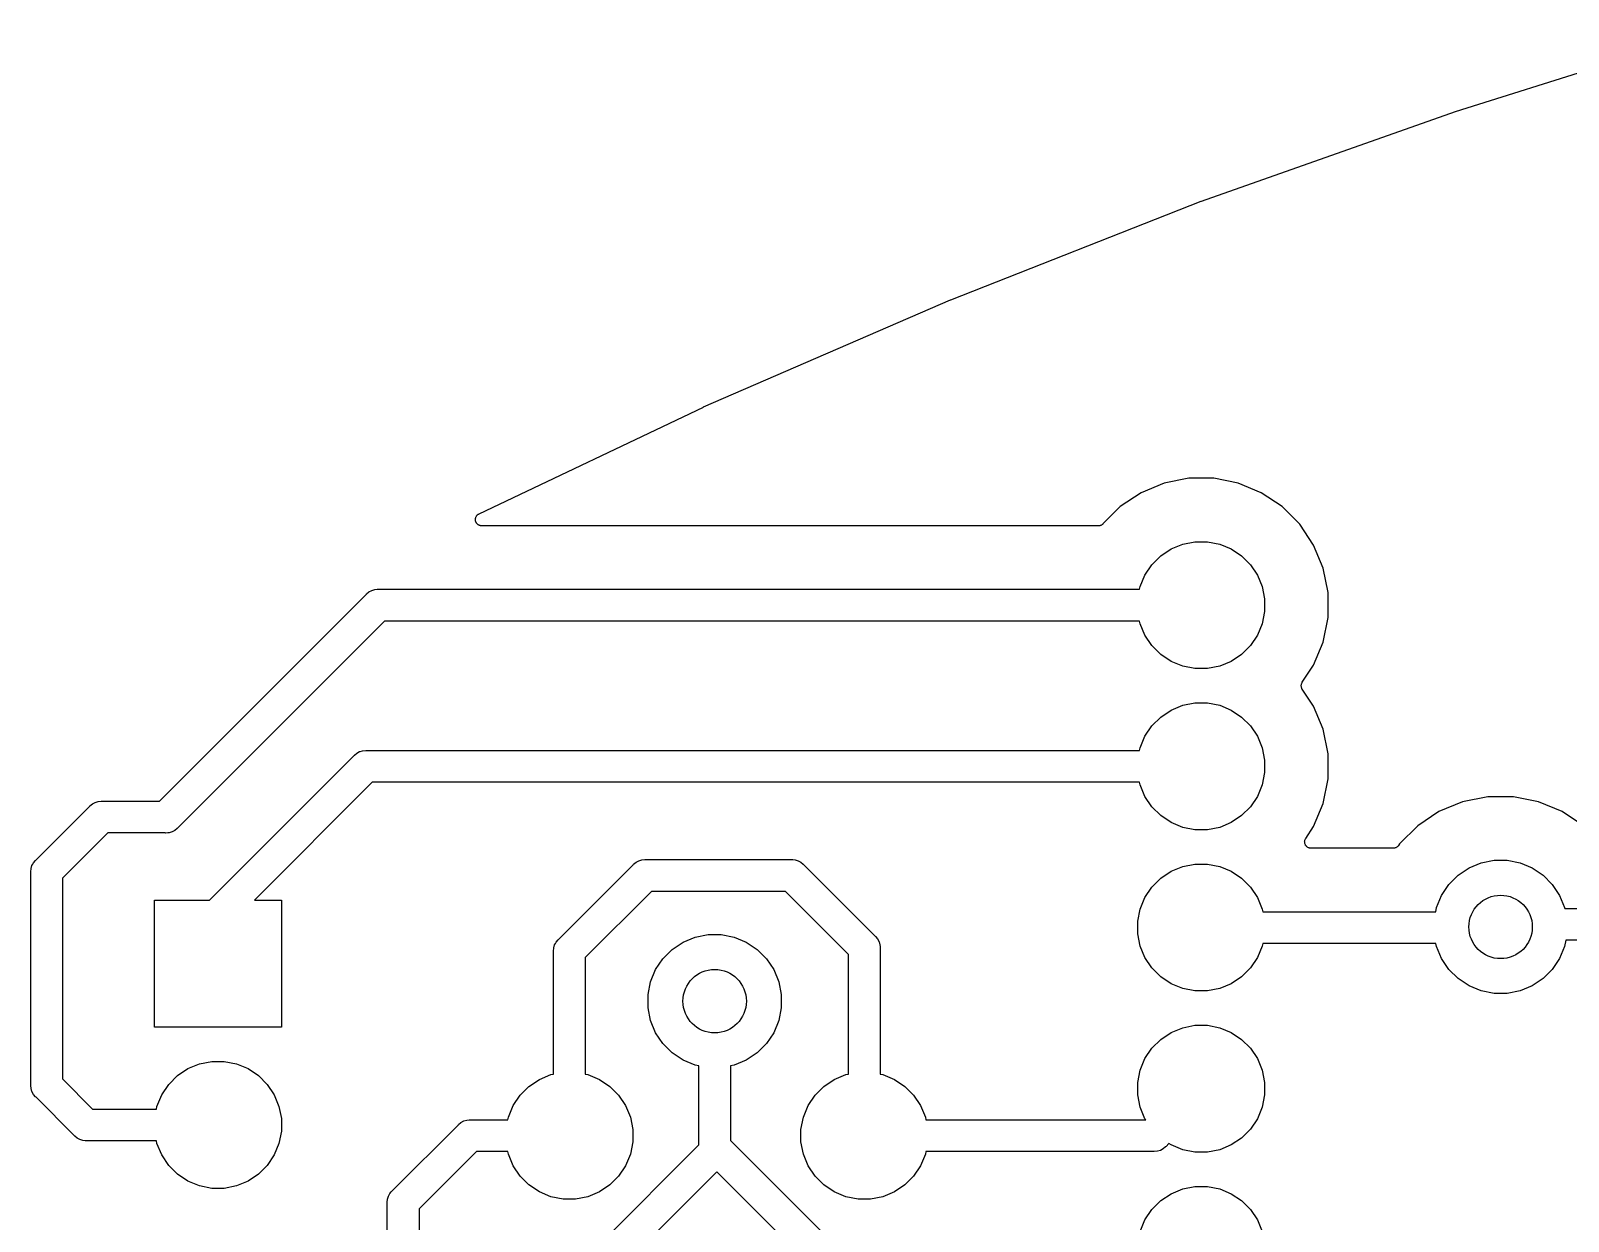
# Model space of a CAD drawing. Extents: x 3.33 to 7.29, y -2.55 to 0.23.
# Drawn here: x 3.359 to 4.314, y -0.705 to 0.033 of the extents above; entities that cross this region are included whole.
import ezdxf

# ---------------------------------------------------------------- set-up
doc = ezdxf.new("R2010")
doc.units = 0
doc.header["$MEASUREMENT"] = 0
doc.layers.add('BLACK', color=7, linetype='CONTINUOUS')

msp = doc.modelspace()

# ---------------------------------------------------------------- linework, layer by layer
at = {"layer": 'BLACK', "linetype": 'CONTINUOUS'}
for p, q in [((4.2437, -0.01695), (4.40309, 0.03313)), ((4.08602, -0.0726), (4.24357, -0.01699)), ((4.24357, -0.01699), (4.24362, -0.01697)), ((4.24362, -0.01697), (4.24366, -0.01696)), ((4.24366, -0.01696), (4.2437, -0.01695)), ((3.93038, -0.13372), (4.08589, -0.07265)), ((4.08589, -0.07265), (4.08595, -0.07263)), ((4.08595, -0.07263), (4.08599, -0.07262)), ((4.08599, -0.07262), (4.08602, -0.0726)), ((3.77697, -0.20024), (3.93026, -0.13378)), ((3.93026, -0.13378), (3.93031, -0.13375)), ((3.93031, -0.13375), (3.93035, -0.13374)), ((3.93035, -0.13374), (3.93038, -0.13372)), ((3.63764, -0.26652), (3.77685, -0.2003)), ((3.77685, -0.2003), (3.7769, -0.20027)), ((3.7769, -0.20027), (3.77694, -0.20026)), ((3.77694, -0.20026), (3.77697, -0.20024)), ((4.06286, -0.24751), (4.04853, -0.25345)), ((4.07807, -0.24449), (4.06286, -0.24751)), ((4.09358, -0.24449), (4.07807, -0.24449)), ((4.10879, -0.24751), (4.09358, -0.24449)), ((4.12312, -0.25345), (4.10879, -0.24751)), ((4.04853, -0.25345), (4.03563, -0.26207)), ((4.13602, -0.26207), (4.12312, -0.25345)), ((3.63655, -0.26728), (3.63677, -0.26711)), ((3.63677, -0.26711), (3.63698, -0.26692)), ((3.63698, -0.26692), (3.63707, -0.26687)), ((3.63707, -0.26687), (3.63715, -0.2668)), ((3.63715, -0.2668), (3.6374, -0.26667)), ((3.6374, -0.26667), (3.63764, -0.26652)), ((4.03563, -0.26207), (4.02484, -0.27286)), ((4.14699, -0.27303), (4.13602, -0.26207)), ((3.63539, -0.27005), (3.63542, -0.26977)), ((3.6354, -0.27016), (3.63539, -0.27005)), ((3.6354, -0.27026), (3.6354, -0.27016)), ((3.63544, -0.27054), (3.6354, -0.27026)), ((3.63542, -0.26977), (3.63544, -0.26949)), ((3.63544, -0.26949), (3.63546, -0.26939)), ((3.63546, -0.27082), (3.63544, -0.27054)), ((3.63546, -0.26939), (3.63547, -0.26929)), ((3.63549, -0.27092), (3.63546, -0.27082)), ((3.63547, -0.26929), (3.63556, -0.26902)), ((3.63551, -0.27102), (3.63549, -0.27092)), ((3.6356, -0.27128), (3.63551, -0.27102)), ((3.63556, -0.26902), (3.63562, -0.26875)), ((3.63568, -0.27155), (3.6356, -0.27128)), ((3.63562, -0.26875), (3.63567, -0.26865)), ((3.63567, -0.26865), (3.6357, -0.26855)), ((3.63573, -0.27165), (3.63568, -0.27155)), ((3.6357, -0.26855), (3.63583, -0.26831)), ((3.63576, -0.27175), (3.63573, -0.27165)), ((3.6359, -0.27199), (3.63576, -0.27175)), ((3.63583, -0.26831), (3.63595, -0.26805)), ((3.63603, -0.27223), (3.6359, -0.27199)), ((3.63595, -0.26805), (3.63602, -0.26797)), ((3.63602, -0.26797), (3.63607, -0.26788)), ((3.6361, -0.27232), (3.63603, -0.27223)), ((3.63607, -0.26788), (3.63624, -0.26766)), ((3.63615, -0.27241), (3.6361, -0.27232)), ((3.63634, -0.27261), (3.63615, -0.27241)), ((3.63624, -0.26766), (3.63641, -0.26744)), ((3.63652, -0.27283), (3.63634, -0.27261)), ((3.63641, -0.26744), (3.63649, -0.26737)), ((3.63649, -0.26737), (3.63655, -0.26728)), ((3.6366, -0.2729), (3.63652, -0.27283)), ((3.63667, -0.27298), (3.6366, -0.2729)), ((3.63689, -0.27315), (3.63667, -0.27298)), ((3.6371, -0.27333), (3.63689, -0.27315)), ((3.6372, -0.27338), (3.6371, -0.27333)), ((3.63728, -0.27344), (3.6372, -0.27338)), ((3.63753, -0.27356), (3.63728, -0.27344)), ((3.63778, -0.2737), (3.63753, -0.27356)), ((3.63788, -0.27373), (3.63778, -0.2737)), ((3.63797, -0.27377), (3.63788, -0.27373)), ((3.63824, -0.27385), (3.63797, -0.27377)), ((3.63851, -0.27393), (3.63824, -0.27385)), ((3.63861, -0.27394), (3.63851, -0.27393)), ((3.63872, -0.27397), (3.63861, -0.27394)), ((3.639, -0.27398), (3.63872, -0.27397)), ((3.63927, -0.27402), (3.639, -0.27398)), ((3.63933, -0.27402), (3.63927, -0.27402)), ((4.02205, -0.27402), (3.63933, -0.27402)), ((4.02242, -0.27398), (4.02205, -0.27402)), ((4.02278, -0.27395), (4.02242, -0.27398)), ((4.0228, -0.27394), (4.02278, -0.27395)), ((4.02282, -0.27394), (4.0228, -0.27394)), ((4.02317, -0.27383), (4.02282, -0.27394)), ((4.02352, -0.27373), (4.02317, -0.27383)), ((4.02353, -0.27372), (4.02352, -0.27373)), ((4.02355, -0.27372), (4.02353, -0.27372)), ((4.02387, -0.27355), (4.02355, -0.27372)), ((4.0242, -0.27338), (4.02387, -0.27355)), ((4.02421, -0.27337), (4.0242, -0.27338)), ((4.02423, -0.27336), (4.02421, -0.27337)), ((4.02451, -0.27313), (4.02423, -0.27336)), ((4.0248, -0.2729), (4.02451, -0.27313)), ((4.02483, -0.27287), (4.0248, -0.2729)), ((4.02484, -0.27286), (4.02483, -0.27287)), ((4.02483, -0.27287), (4.02483, -0.27287)), ((4.02483, -0.27287), (4.02483, -0.27287)), ((4.15561, -0.28593), (4.14699, -0.27303)), ((4.06718, -0.28834), (4.07434, -0.28537)), ((4.07434, -0.28537), (4.08195, -0.28386)), ((4.08195, -0.28386), (4.0897, -0.28386)), ((4.0897, -0.28386), (4.09731, -0.28537)), ((4.09731, -0.28537), (4.10448, -0.28834)), ((4.16154, -0.30026), (4.15561, -0.28593)), ((4.05525, -0.29813), (4.06073, -0.29265)), ((4.06073, -0.29265), (4.06718, -0.28834)), ((4.10448, -0.28834), (4.11092, -0.29265)), ((4.11092, -0.29265), (4.11641, -0.29813)), ((4.04797, -0.31174), (4.05094, -0.30458)), ((4.05094, -0.30458), (4.05525, -0.29813)), ((4.11641, -0.29813), (4.12072, -0.30458)), ((4.12072, -0.30458), (4.12368, -0.31174)), ((4.16457, -0.31547), (4.16154, -0.30026)), ((3.56931, -0.315), (3.57102, -0.31409)), ((3.57102, -0.31409), (3.57287, -0.31353)), ((3.57287, -0.31353), (3.57432, -0.31339)), ((3.57432, -0.31339), (3.5748, -0.31334)), ((3.57432, -0.31339), (3.57432, -0.31339)), ((3.5748, -0.31334), (3.57529, -0.31339)), ((3.57529, -0.31339), (4.04764, -0.31339)), ((4.04764, -0.31339), (4.04797, -0.31174)), ((4.12368, -0.31174), (4.1252, -0.31935)), ((3.43923, -0.44488), (3.5675, -0.31661)), ((3.5675, -0.31661), (3.56781, -0.31623)), ((3.56781, -0.31623), (3.56931, -0.315)), ((4.1252, -0.31935), (4.1252, -0.32711)), ((4.16457, -0.33098), (4.16457, -0.31547)), ((3.57888, -0.33307), (3.45061, -0.46134)), ((4.04764, -0.33307), (3.57888, -0.33307)), ((4.04797, -0.33471), (4.04764, -0.33307)), ((4.1252, -0.32711), (4.12368, -0.33471)), ((4.16154, -0.3462), (4.16457, -0.33098)), ((4.05094, -0.34188), (4.04797, -0.33471)), ((4.05525, -0.34832), (4.05094, -0.34188)), ((4.12072, -0.34188), (4.11641, -0.34832)), ((4.12368, -0.33471), (4.12072, -0.34188)), ((4.06073, -0.35381), (4.05525, -0.34832)), ((4.11641, -0.34832), (4.11092, -0.35381)), ((4.15561, -0.36053), (4.16154, -0.3462)), ((4.06718, -0.35812), (4.06073, -0.35381)), ((4.07434, -0.36108), (4.06718, -0.35812)), ((4.08195, -0.3626), (4.07434, -0.36108)), ((4.0897, -0.3626), (4.08195, -0.3626)), ((4.09731, -0.36108), (4.0897, -0.3626)), ((4.10448, -0.35812), (4.09731, -0.36108)), ((4.11092, -0.35381), (4.10448, -0.35812)), ((4.14858, -0.37104), (4.15561, -0.36053)), ((4.148, -0.37242), (4.14811, -0.37207)), ((4.14811, -0.37207), (4.14822, -0.37172)), ((4.14822, -0.37172), (4.14823, -0.3717)), ((4.14823, -0.37169), (4.1484, -0.37137)), ((4.14823, -0.3717), (4.14823, -0.37169)), ((4.1484, -0.37137), (4.14858, -0.37104)), ((4.14792, -0.37318), (4.14796, -0.37282)), ((4.14792, -0.3732), (4.14792, -0.37318)), ((4.14792, -0.37322), (4.14792, -0.3732)), ((4.14795, -0.37358), (4.14792, -0.37322)), ((4.14798, -0.37395), (4.14795, -0.37358)), ((4.14796, -0.37282), (4.14799, -0.37245)), ((4.14799, -0.37397), (4.14798, -0.37395)), ((4.14799, -0.37245), (4.148, -0.37244)), ((4.14799, -0.37398), (4.14799, -0.37397)), ((4.14809, -0.37433), (4.14799, -0.37398)), ((4.148, -0.37244), (4.148, -0.37242)), ((4.1482, -0.37469), (4.14809, -0.37433)), ((4.1482, -0.3747), (4.1482, -0.37469)), ((4.14821, -0.37472), (4.1482, -0.3747)), ((4.14838, -0.37504), (4.14821, -0.37472)), ((4.14855, -0.37537), (4.14838, -0.37504)), ((4.14857, -0.3754), (4.14855, -0.37537)), ((4.14858, -0.37542), (4.14857, -0.3754)), ((4.14857, -0.3754), (4.14857, -0.3754)), ((4.14857, -0.3754), (4.14857, -0.3754)), ((4.15561, -0.38593), (4.14858, -0.37542)), ((4.06073, -0.39265), (4.06718, -0.38834)), ((4.06718, -0.38834), (4.07434, -0.38537)), ((4.07434, -0.38537), (4.08195, -0.38386)), ((4.08195, -0.38386), (4.0897, -0.38386)), ((4.0897, -0.38386), (4.09731, -0.38537)), ((4.09731, -0.38537), (4.10448, -0.38834)), ((4.10448, -0.38834), (4.11092, -0.39265)), ((4.16154, -0.40026), (4.15561, -0.38593)), ((4.05094, -0.40458), (4.05525, -0.39813)), ((4.05525, -0.39813), (4.06073, -0.39265)), ((4.11092, -0.39265), (4.11641, -0.39813)), ((4.11641, -0.39813), (4.12072, -0.40458)), ((4.16457, -0.41547), (4.16154, -0.40026)), ((4.04797, -0.41175), (4.05094, -0.40458)), ((4.12072, -0.40458), (4.12368, -0.41175)), ((3.47033, -0.5063), (3.56002, -0.41661)), ((3.56002, -0.41661), (3.56033, -0.41624)), ((3.56033, -0.41624), (3.56183, -0.41501)), ((3.56183, -0.41501), (3.56354, -0.41409)), ((3.56354, -0.41409), (3.56389, -0.41398)), ((3.56389, -0.41398), (3.56539, -0.41353)), ((3.56539, -0.41353), (3.56732, -0.41334)), ((3.56732, -0.41334), (3.56781, -0.41339)), ((3.56781, -0.41339), (4.04764, -0.41339)), ((4.04764, -0.41339), (4.04797, -0.41175)), ((4.12368, -0.41175), (4.1252, -0.41935)), ((4.1252, -0.41935), (4.1252, -0.42711)), ((4.16457, -0.43098), (4.16457, -0.41547)), ((4.1252, -0.42711), (4.12368, -0.43471)), ((3.5714, -0.43307), (3.49817, -0.5063)), ((4.04764, -0.43307), (3.5714, -0.43307)), ((4.04797, -0.43471), (4.04764, -0.43307)), ((4.05094, -0.44188), (4.04797, -0.43471)), ((4.12368, -0.43471), (4.12072, -0.44188)), ((4.16154, -0.4462), (4.16457, -0.43098)), ((3.36267, -0.48128), (3.39585, -0.44811)), ((3.39585, -0.44811), (3.39616, -0.44773)), ((3.39616, -0.44773), (3.39765, -0.4465)), ((3.39765, -0.4465), (3.39936, -0.44559)), ((3.39936, -0.44559), (3.40005, -0.44538)), ((3.40005, -0.44538), (3.40122, -0.44502)), ((3.40122, -0.44502), (3.40315, -0.44483)), ((3.40315, -0.44483), (3.40363, -0.44488)), ((3.40363, -0.44488), (3.43923, -0.44488)), ((4.05525, -0.44832), (4.05094, -0.44188)), ((4.06073, -0.45381), (4.05525, -0.44832)), ((4.11641, -0.44832), (4.11092, -0.45381)), ((4.12072, -0.44188), (4.11641, -0.44832)), ((4.15561, -0.46053), (4.16154, -0.4462)), ((4.24811, -0.44523), (4.23342, -0.45131)), ((4.2637, -0.44213), (4.24811, -0.44523)), ((4.2796, -0.44213), (4.2637, -0.44213)), ((4.2952, -0.44523), (4.2796, -0.44213)), ((4.30988, -0.45131), (4.2952, -0.44523)), ((4.06718, -0.45812), (4.06073, -0.45381)), ((4.11092, -0.45381), (4.10448, -0.45812)), ((4.23342, -0.45131), (4.2202, -0.46014)), ((4.3231, -0.46014), (4.30988, -0.45131)), ((3.40723, -0.46457), (3.37913, -0.49266)), ((3.44282, -0.46457), (3.40723, -0.46457)), ((3.44331, -0.46462), (3.44282, -0.46457)), ((3.44456, -0.46449), (3.44331, -0.46462)), ((3.44524, -0.46442), (3.44456, -0.46449)), ((3.44709, -0.46386), (3.44524, -0.46442)), ((3.4488, -0.46295), (3.44709, -0.46386)), ((3.4503, -0.46172), (3.4488, -0.46295)), ((3.45061, -0.46134), (3.4503, -0.46172)), ((4.07434, -0.46109), (4.06718, -0.45812)), ((4.08195, -0.4626), (4.07434, -0.46109)), ((4.0897, -0.4626), (4.08195, -0.4626)), ((4.09731, -0.46109), (4.0897, -0.4626)), ((4.10448, -0.45812), (4.09731, -0.46109)), ((4.15068, -0.46789), (4.15561, -0.46053)), ((4.2202, -0.46014), (4.20896, -0.47139)), ((4.15002, -0.47005), (4.15006, -0.46967)), ((4.15002, -0.47006), (4.15002, -0.47005)), ((4.15002, -0.47007), (4.15002, -0.47006)), ((4.15006, -0.47044), (4.15002, -0.47007)), ((4.15006, -0.46967), (4.1501, -0.4693)), ((4.15009, -0.47082), (4.15006, -0.47044)), ((4.15009, -0.47083), (4.15009, -0.47082)), ((4.15009, -0.47082), (4.15009, -0.47082)), ((4.1502, -0.47119), (4.15009, -0.47083)), ((4.1501, -0.46929), (4.15021, -0.46893)), ((4.1501, -0.4693), (4.1501, -0.46929)), ((4.1501, -0.4693), (4.1501, -0.4693)), ((4.15031, -0.47155), (4.1502, -0.47119)), ((4.15021, -0.46893), (4.15032, -0.46857)), ((4.15031, -0.47156), (4.15031, -0.47155)), ((4.15031, -0.47157), (4.15031, -0.47156)), ((4.15049, -0.4719), (4.15031, -0.47157)), ((4.15032, -0.46857), (4.15033, -0.46856)), ((4.15033, -0.46855), (4.1505, -0.46823)), ((4.15033, -0.46856), (4.15033, -0.46855)), ((4.15066, -0.47223), (4.15049, -0.4719)), ((4.1505, -0.46823), (4.15068, -0.46789)), ((4.15067, -0.47224), (4.15066, -0.47223)), ((4.15067, -0.47225), (4.15067, -0.47224)), ((4.15091, -0.47255), (4.15067, -0.47225)), ((4.15114, -0.47283), (4.15091, -0.47255)), ((4.15115, -0.47284), (4.15114, -0.47283)), ((4.15116, -0.47285), (4.15115, -0.47284)), ((4.15145, -0.47309), (4.15116, -0.47285)), ((4.15173, -0.47333), (4.15145, -0.47309)), ((4.15174, -0.47333), (4.15173, -0.47333)), ((4.15175, -0.47334), (4.15174, -0.47333)), ((4.15208, -0.47352), (4.15175, -0.47334)), ((4.15241, -0.4737), (4.15208, -0.47352)), ((4.15242, -0.4737), (4.15241, -0.4737)), ((4.15241, -0.4737), (4.15241, -0.4737)), ((4.15278, -0.47381), (4.15242, -0.4737)), ((4.15314, -0.47393), (4.15278, -0.47381)), ((4.15315, -0.47393), (4.15314, -0.47393)), ((4.15316, -0.47393), (4.15315, -0.47393)), ((4.15353, -0.47397), (4.15316, -0.47393)), ((4.1539, -0.47402), (4.15353, -0.47397)), ((4.15392, -0.47402), (4.1539, -0.47402)), ((4.15396, -0.47402), (4.15392, -0.47402)), ((4.15392, -0.47402), (4.15392, -0.47402)), ((4.15392, -0.47402), (4.15392, -0.47402)), ((4.2051, -0.47402), (4.15396, -0.47402)), ((4.20547, -0.47398), (4.2051, -0.47402)), ((4.20583, -0.47395), (4.20547, -0.47398)), ((4.20585, -0.47394), (4.20583, -0.47395)), ((4.20587, -0.47394), (4.20585, -0.47394)), ((4.20622, -0.47384), (4.20587, -0.47394)), ((4.20657, -0.47373), (4.20622, -0.47384)), ((4.20658, -0.47372), (4.20657, -0.47373)), ((4.2066, -0.47372), (4.20658, -0.47372)), ((4.20692, -0.47355), (4.2066, -0.47372)), ((4.20725, -0.47338), (4.20692, -0.47355)), ((4.20726, -0.47337), (4.20725, -0.47338)), ((4.20728, -0.47336), (4.20726, -0.47337)), ((4.20756, -0.47313), (4.20728, -0.47336)), ((4.20785, -0.4729), (4.20756, -0.47313)), ((4.20786, -0.47288), (4.20785, -0.4729)), ((4.20788, -0.47287), (4.20786, -0.47288)), ((4.20811, -0.47259), (4.20788, -0.47287)), ((4.20834, -0.47231), (4.20811, -0.47259)), ((4.20836, -0.47228), (4.20834, -0.47231)), ((4.20837, -0.47228), (4.20836, -0.47228)), ((4.20896, -0.47139), (4.20837, -0.47227)), ((4.20837, -0.47227), (4.20837, -0.47228)), ((4.20837, -0.47228), (4.20837, -0.47228)), ((3.3594, -0.48858), (3.35959, -0.48665)), ((3.35959, -0.48665), (3.36015, -0.4848)), ((3.36015, -0.4848), (3.36061, -0.48395)), ((3.36061, -0.48395), (3.36107, -0.48309)), ((3.36107, -0.48309), (3.3623, -0.48159)), ((3.3623, -0.48159), (3.36267, -0.48128)), ((3.68708, -0.53049), (3.73325, -0.48433)), ((3.73325, -0.48433), (3.73356, -0.48395)), ((3.73356, -0.48395), (3.73506, -0.48272)), ((3.73506, -0.48272), (3.73677, -0.48181)), ((3.73677, -0.48181), (3.73749, -0.48159)), ((3.73749, -0.48159), (3.73862, -0.48124)), ((3.73862, -0.48124), (3.74055, -0.48106)), ((3.74055, -0.48106), (3.74103, -0.4811)), ((3.74103, -0.4811), (3.83141, -0.4811)), ((3.83141, -0.4811), (3.83189, -0.48106)), ((3.83189, -0.48106), (3.83237, -0.4811)), ((3.83237, -0.4811), (3.83382, -0.48124)), ((3.83382, -0.48124), (3.83567, -0.48181)), ((3.83567, -0.48181), (3.83738, -0.48272)), ((3.83738, -0.48272), (3.83888, -0.48395)), ((3.83888, -0.48395), (3.83919, -0.48433)), ((3.83919, -0.48433), (3.88339, -0.52853)), ((4.06718, -0.48834), (4.07434, -0.48537)), ((4.07434, -0.48537), (4.08195, -0.48386)), ((4.08195, -0.48386), (4.0897, -0.48386)), ((4.0897, -0.48386), (4.09731, -0.48537)), ((4.09731, -0.48537), (4.10448, -0.48834)), ((4.2453, -0.49073), (4.25207, -0.4862)), ((4.25207, -0.4862), (4.2596, -0.48308)), ((4.2596, -0.48308), (4.26758, -0.4815)), ((4.26758, -0.4815), (4.27573, -0.4815)), ((4.27573, -0.4815), (4.28371, -0.48308)), ((4.28371, -0.48308), (4.29123, -0.4862)), ((4.29123, -0.4862), (4.29801, -0.49073)), ((3.35945, -0.48907), (3.3594, -0.48858)), ((3.35945, -0.62078), (3.35945, -0.48907)), ((3.37913, -0.49266), (3.37913, -0.61718)), ((4.05525, -0.49813), (4.06073, -0.49265)), ((4.06073, -0.49265), (4.06718, -0.48834)), ((4.10448, -0.48834), (4.11092, -0.49265)), ((4.11092, -0.49265), (4.11641, -0.49813)), ((4.23954, -0.49648), (4.2453, -0.49073)), ((4.29801, -0.49073), (4.30376, -0.49648)), ((3.74463, -0.50079), (3.70354, -0.54187)), ((3.82781, -0.50079), (3.74463, -0.50079)), ((3.86693, -0.5399), (3.82781, -0.50079)), ((4.04797, -0.51175), (4.05094, -0.50458)), ((4.05094, -0.50458), (4.05525, -0.49813)), ((4.11641, -0.49813), (4.12072, -0.50458)), ((4.12072, -0.50458), (4.12368, -0.51175)), ((4.2319, -0.51078), (4.23502, -0.50325)), ((4.23502, -0.50325), (4.23954, -0.49648)), ((4.30376, -0.49648), (4.30829, -0.50325)), ((4.30829, -0.50325), (4.3114, -0.51078)), ((3.43622, -0.58504), (3.43622, -0.5063)), ((3.43622, -0.5063), (3.47033, -0.5063)), ((3.49817, -0.5063), (3.51496, -0.5063)), ((3.51496, -0.5063), (3.51496, -0.58504)), ((4.04646, -0.51935), (4.04797, -0.51175)), ((4.12368, -0.51175), (4.12401, -0.51339)), ((4.12401, -0.51339), (4.23138, -0.51339)), ((4.23138, -0.51339), (4.2319, -0.51078)), ((4.3114, -0.51078), (4.31153, -0.51142)), ((4.31153, -0.51142), (4.44134, -0.51142)), ((4.04646, -0.52711), (4.04646, -0.51935)), ((3.684, -0.53587), (3.68456, -0.53401)), ((3.68456, -0.53401), (3.68504, -0.53312)), ((3.68504, -0.53312), (3.68548, -0.5323)), ((3.68548, -0.5323), (3.68671, -0.5308)), ((3.68671, -0.5308), (3.68708, -0.53049)), ((3.75751, -0.53679), (3.76428, -0.53226)), ((3.76428, -0.53226), (3.7718, -0.52915)), ((3.7718, -0.52915), (3.77979, -0.52756)), ((3.77979, -0.52756), (3.78793, -0.52756)), ((3.78793, -0.52756), (3.79592, -0.52915)), ((3.79592, -0.52915), (3.80344, -0.53226)), ((3.80344, -0.53226), (3.81021, -0.53679)), ((3.88339, -0.52853), (3.88377, -0.52883)), ((3.88377, -0.52883), (3.88499, -0.53033)), ((3.88499, -0.53033), (3.88591, -0.53204)), ((3.88591, -0.53204), (3.88647, -0.5339)), ((3.88647, -0.5339), (3.88657, -0.53489)), ((4.04797, -0.53471), (4.04646, -0.52711)), ((4.12401, -0.53307), (4.12368, -0.53471)), ((4.23154, -0.53307), (4.12401, -0.53307)), ((4.2319, -0.53489), (4.23154, -0.53307)), ((4.31216, -0.5311), (4.3114, -0.53489)), ((4.44134, -0.5311), (4.31216, -0.5311)), ((3.68381, -0.5378), (3.684, -0.53587)), ((3.68386, -0.53828), (3.68381, -0.5378)), ((3.68386, -0.61418), (3.68386, -0.53828)), ((3.70354, -0.54187), (3.70354, -0.61418)), ((3.74722, -0.54932), (3.75175, -0.54255)), ((3.75175, -0.54255), (3.75751, -0.53679)), ((3.81021, -0.53679), (3.81597, -0.54255)), ((3.81597, -0.54255), (3.82049, -0.54932)), ((3.86693, -0.61418), (3.86693, -0.5399)), ((3.88657, -0.53489), (3.88666, -0.53583)), ((3.88666, -0.53583), (3.88661, -0.53631)), ((3.88661, -0.53631), (3.88661, -0.61418)), ((4.05094, -0.54188), (4.04797, -0.53471)), ((4.05525, -0.54832), (4.05094, -0.54188)), ((4.12072, -0.54188), (4.11641, -0.54832)), ((4.12368, -0.53471), (4.12072, -0.54188)), ((4.23502, -0.54242), (4.2319, -0.53489)), ((4.23954, -0.54919), (4.23502, -0.54242)), ((4.30829, -0.54242), (4.30376, -0.54919)), ((4.3114, -0.53489), (4.30829, -0.54242)), ((3.74411, -0.55684), (3.74722, -0.54932)), ((3.82049, -0.54932), (3.82361, -0.55684)), ((4.06073, -0.55381), (4.05525, -0.54832)), ((4.11641, -0.54832), (4.11092, -0.55381)), ((4.2453, -0.55494), (4.23954, -0.54919)), ((4.30376, -0.54919), (4.29801, -0.55494)), ((3.74252, -0.56483), (3.74411, -0.55684)), ((3.82361, -0.55684), (3.8252, -0.56483)), ((4.06718, -0.55812), (4.06073, -0.55381)), ((4.07434, -0.56108), (4.06718, -0.55812)), ((4.08195, -0.5626), (4.07434, -0.56108)), ((4.0897, -0.5626), (4.08195, -0.5626)), ((4.09731, -0.56108), (4.0897, -0.5626)), ((4.10448, -0.55812), (4.09731, -0.56108)), ((4.11092, -0.55381), (4.10448, -0.55812)), ((4.25207, -0.55947), (4.2453, -0.55494)), ((4.2596, -0.56259), (4.25207, -0.55947)), ((4.26758, -0.56417), (4.2596, -0.56259)), ((4.28371, -0.56259), (4.27573, -0.56417)), ((4.29123, -0.55947), (4.28371, -0.56259)), ((4.29801, -0.55494), (4.29123, -0.55947)), ((3.74252, -0.57297), (3.74252, -0.56483)), ((3.8252, -0.56483), (3.8252, -0.57297)), ((4.27573, -0.56417), (4.26758, -0.56417)), ((3.74411, -0.58096), (3.74252, -0.57297)), ((3.74722, -0.58848), (3.74411, -0.58096)), ((3.82361, -0.58096), (3.82049, -0.58848)), ((3.8252, -0.57297), (3.82361, -0.58096)), ((3.51496, -0.58504), (3.43622, -0.58504)), ((3.75175, -0.59525), (3.74722, -0.58848)), ((3.82049, -0.58848), (3.81597, -0.59525)), ((4.06073, -0.59265), (4.06718, -0.58834)), ((4.06718, -0.58834), (4.07434, -0.58537)), ((4.07434, -0.58537), (4.08195, -0.58386)), ((4.08195, -0.58386), (4.0897, -0.58386)), ((4.0897, -0.58386), (4.09731, -0.58537)), ((4.09731, -0.58537), (4.10448, -0.58834)), ((4.10448, -0.58834), (4.11092, -0.59265)), ((3.75751, -0.60101), (3.75175, -0.59525)), ((3.76428, -0.60553), (3.75751, -0.60101)), ((3.81021, -0.60101), (3.80344, -0.60553)), ((3.81597, -0.59525), (3.81021, -0.60101)), ((4.05094, -0.60458), (4.05525, -0.59813)), ((4.05525, -0.59813), (4.06073, -0.59265)), ((4.11092, -0.59265), (4.11641, -0.59813)), ((4.11641, -0.59813), (4.12072, -0.60458)), ((3.45694, -0.61078), (3.46411, -0.60781)), ((3.46411, -0.60781), (3.47171, -0.6063)), ((3.47171, -0.6063), (3.47947, -0.6063)), ((3.47947, -0.6063), (3.48707, -0.60781)), ((3.48707, -0.60781), (3.49424, -0.61078)), ((3.7718, -0.60865), (3.76428, -0.60553)), ((3.77402, -0.60909), (3.7718, -0.60865)), ((3.77402, -0.61509), (3.77402, -0.60909)), ((3.79592, -0.60865), (3.7937, -0.60909)), ((3.7937, -0.60909), (3.7937, -0.65537)), ((3.80344, -0.60553), (3.79592, -0.60865)), ((4.04797, -0.61174), (4.05094, -0.60458)), ((4.12072, -0.60458), (4.12368, -0.61174)), ((3.37913, -0.61718), (3.39778, -0.63583)), ((3.44501, -0.62057), (3.45049, -0.61509)), ((3.45049, -0.61509), (3.45694, -0.61078)), ((3.49424, -0.61078), (3.50069, -0.61509)), ((3.50069, -0.61509), (3.50617, -0.62057)), ((3.6686, -0.62178), (3.67505, -0.61747)), ((3.67505, -0.61747), (3.68222, -0.6145)), ((3.68222, -0.6145), (3.68386, -0.61418)), ((3.70354, -0.61418), (3.70518, -0.6145)), ((3.70518, -0.6145), (3.71235, -0.61747)), ((3.71235, -0.61747), (3.7188, -0.62178)), ((3.77402, -0.65813), (3.77402, -0.61509)), ((3.85167, -0.62178), (3.85812, -0.61747)), ((3.85812, -0.61747), (3.86529, -0.6145)), ((3.86529, -0.6145), (3.86693, -0.61418)), ((3.88661, -0.61418), (3.88826, -0.6145)), ((3.88826, -0.6145), (3.89542, -0.61747)), ((3.89542, -0.61747), (3.90187, -0.62178)), ((4.04646, -0.61935), (4.04797, -0.61174)), ((4.04646, -0.62711), (4.04646, -0.61935)), ((4.12368, -0.61174), (4.1252, -0.61935)), ((4.1252, -0.61935), (4.1252, -0.62711)), ((3.3594, -0.62126), (3.35945, -0.62078)), ((3.35959, -0.62319), (3.3594, -0.62126)), ((3.36015, -0.62504), (3.35959, -0.62319)), ((3.36107, -0.62675), (3.36015, -0.62504)), ((3.3623, -0.62825), (3.36107, -0.62675)), ((3.36267, -0.62856), (3.3623, -0.62825)), ((3.3864, -0.65229), (3.36267, -0.62856)), ((3.43773, -0.63418), (3.4407, -0.62702)), ((3.4407, -0.62702), (3.44501, -0.62057)), ((3.50617, -0.62057), (3.51048, -0.62702)), ((3.51048, -0.62702), (3.51345, -0.63418)), ((3.65881, -0.63371), (3.66312, -0.62726)), ((3.66312, -0.62726), (3.6686, -0.62178)), ((3.7188, -0.62178), (3.72428, -0.62726)), ((3.72428, -0.62726), (3.72859, -0.63371)), ((3.84188, -0.63371), (3.84619, -0.62726)), ((3.84619, -0.62726), (3.85167, -0.62178)), ((3.90187, -0.62178), (3.90735, -0.62726)), ((3.90735, -0.62726), (3.91166, -0.63371)), ((4.04797, -0.63471), (4.04646, -0.62711)), ((4.1252, -0.62711), (4.12368, -0.63471)), ((3.39778, -0.63583), (3.43741, -0.63583)), ((3.43741, -0.63583), (3.43773, -0.63418)), ((3.51345, -0.63418), (3.51496, -0.64179)), ((3.65584, -0.64088), (3.65881, -0.63371)), ((3.72859, -0.63371), (3.73156, -0.64088)), ((3.83891, -0.64088), (3.84188, -0.63371)), ((3.91166, -0.63371), (3.91463, -0.64088)), ((4.05094, -0.64188), (4.04797, -0.63471)), ((4.12368, -0.63471), (4.12072, -0.64188)), ((3.51496, -0.64179), (3.51496, -0.64955)), ((3.58393, -0.6864), (3.62459, -0.64574)), ((3.62459, -0.64574), (3.6249, -0.64537)), ((3.6249, -0.64537), (3.6264, -0.64414)), ((3.6264, -0.64414), (3.6281, -0.64323)), ((3.6281, -0.64323), (3.62996, -0.64266)), ((3.62996, -0.64266), (3.63141, -0.64252)), ((3.63141, -0.64252), (3.63189, -0.64247)), ((3.63141, -0.64252), (3.63141, -0.64252)), ((3.63189, -0.64247), (3.63237, -0.64252)), ((3.63237, -0.64252), (3.65552, -0.64252)), ((3.65552, -0.64252), (3.65584, -0.64088)), ((3.73156, -0.64088), (3.73307, -0.64848)), ((3.73307, -0.64848), (3.73307, -0.65624)), ((3.8374, -0.64848), (3.83891, -0.64088)), ((3.8374, -0.65624), (3.8374, -0.64848)), ((3.91463, -0.64088), (3.91496, -0.64252)), ((3.91496, -0.64252), (4.05137, -0.64252)), ((4.05137, -0.64252), (4.05094, -0.64188)), ((4.11641, -0.64833), (4.11092, -0.65381)), ((4.12072, -0.64188), (4.11641, -0.64833)), ((3.38671, -0.65266), (3.3864, -0.65229)), ((3.38821, -0.65389), (3.38671, -0.65266)), ((3.38992, -0.65481), (3.38821, -0.65389)), ((3.39177, -0.65537), (3.38992, -0.65481)), ((3.39322, -0.65551), (3.39177, -0.65537)), ((3.3937, -0.65556), (3.39322, -0.65551)), ((3.39322, -0.65551), (3.39322, -0.65551)), ((3.39418, -0.65551), (3.3937, -0.65556)), ((3.43741, -0.65551), (3.39418, -0.65551)), ((3.43773, -0.65715), (3.43741, -0.65551)), ((3.4407, -0.66432), (3.43773, -0.65715)), ((3.51345, -0.65715), (3.51048, -0.66432)), ((3.51496, -0.64955), (3.51345, -0.65715)), ((3.71374, -0.7184), (3.77402, -0.65813)), ((3.73307, -0.65624), (3.73156, -0.66385)), ((3.7937, -0.65537), (3.85673, -0.7184)), ((3.83891, -0.66385), (3.8374, -0.65624)), ((4.06579, -0.65719), (4.06399, -0.65898)), ((4.06718, -0.65812), (4.06579, -0.65719)), ((4.07434, -0.66109), (4.06718, -0.65812)), ((4.10448, -0.65812), (4.09731, -0.66109)), ((4.11092, -0.65381), (4.10448, -0.65812)), ((3.44501, -0.67077), (3.4407, -0.66432)), ((3.51048, -0.66432), (3.50617, -0.67077)), ((3.63597, -0.66221), (3.60039, -0.69778)), ((3.65552, -0.66221), (3.63597, -0.66221)), ((3.65584, -0.66385), (3.65552, -0.66221)), ((3.65881, -0.67101), (3.65584, -0.66385)), ((3.73156, -0.66385), (3.72859, -0.67101)), ((3.84188, -0.67101), (3.83891, -0.66385)), ((3.91463, -0.66385), (3.91166, -0.67101)), ((3.91496, -0.66221), (3.91463, -0.66385)), ((4.05621, -0.66221), (3.91496, -0.66221)), ((4.05669, -0.66225), (4.05621, -0.66221)), ((4.05862, -0.66206), (4.05669, -0.66225)), ((4.06048, -0.6615), (4.05862, -0.66206)), ((4.06219, -0.66059), (4.06048, -0.6615)), ((4.06369, -0.65936), (4.06219, -0.66059)), ((4.06399, -0.65898), (4.06369, -0.65936)), ((4.08195, -0.6626), (4.07434, -0.66109)), ((4.0897, -0.6626), (4.08195, -0.6626)), ((4.09731, -0.66109), (4.0897, -0.6626)), ((3.45049, -0.67625), (3.44501, -0.67077)), ((3.45694, -0.68056), (3.45049, -0.67625)), ((3.50069, -0.67625), (3.49424, -0.68056)), ((3.50617, -0.67077), (3.50069, -0.67625)), ((3.66312, -0.67746), (3.65881, -0.67101)), ((3.6686, -0.68294), (3.66312, -0.67746)), ((3.72428, -0.67746), (3.7188, -0.68294)), ((3.72859, -0.67101), (3.72428, -0.67746)), ((3.78524, -0.67475), (3.72766, -0.73232)), ((3.84281, -0.73232), (3.78524, -0.67475)), ((3.84619, -0.67746), (3.84188, -0.67101)), ((3.85167, -0.68294), (3.84619, -0.67746)), ((3.90735, -0.67746), (3.90187, -0.68294)), ((3.91166, -0.67101), (3.90735, -0.67746)), ((3.46411, -0.68353), (3.45694, -0.68056)), ((3.47171, -0.68504), (3.46411, -0.68353)), ((3.47947, -0.68504), (3.47171, -0.68504)), ((3.48707, -0.68353), (3.47947, -0.68504)), ((3.49424, -0.68056), (3.48707, -0.68353)), ((3.58311, -0.68725), (3.58356, -0.68671)), ((3.58356, -0.68671), (3.58393, -0.6864)), ((3.67505, -0.68725), (3.6686, -0.68294)), ((3.7188, -0.68294), (3.71235, -0.68725)), ((3.85812, -0.68725), (3.85167, -0.68294)), ((3.90187, -0.68294), (3.89542, -0.68725)), ((4.06718, -0.68834), (4.07434, -0.68537)), ((4.07434, -0.68537), (4.08195, -0.68386)), ((4.08195, -0.68386), (4.0897, -0.68386)), ((4.0897, -0.68386), (4.09731, -0.68537)), ((4.09731, -0.68537), (4.10448, -0.68834)), ((3.58066, -0.6937), (3.58085, -0.69177)), ((3.58071, -0.69418), (3.58066, -0.6937)), ((3.58071, -0.90616), (3.58071, -0.69418)), ((3.58085, -0.69177), (3.58141, -0.68992)), ((3.58141, -0.68992), (3.58233, -0.68821)), ((3.58233, -0.68821), (3.58311, -0.68725)), ((3.68222, -0.69022), (3.67505, -0.68725)), ((3.68982, -0.69173), (3.68222, -0.69022)), ((3.69758, -0.69173), (3.68982, -0.69173)), ((3.70518, -0.69022), (3.69758, -0.69173)), ((3.71235, -0.68725), (3.70518, -0.69022)), ((3.86529, -0.69022), (3.85812, -0.68725)), ((3.87289, -0.69173), (3.86529, -0.69022)), ((3.88065, -0.69173), (3.87289, -0.69173)), ((3.88826, -0.69022), (3.88065, -0.69173)), ((3.89542, -0.68725), (3.88826, -0.69022)), ((4.05525, -0.69813), (4.06073, -0.69265)), ((4.06073, -0.69265), (4.06718, -0.68834)), ((4.10448, -0.68834), (4.11092, -0.69265)), ((4.11092, -0.69265), (4.11641, -0.69813)), ((3.60039, -0.69778), (3.60039, -0.90975)), ((4.04797, -0.71174), (4.05094, -0.70458)), ((4.05094, -0.70458), (4.05525, -0.69813)), ((4.11641, -0.69813), (4.12072, -0.70458)), ((4.12072, -0.70458), (4.12368, -0.71174))]:
    msp.add_line(p, q, dxfattribs=at)
at = {"layer": 'BLACK'}
for centre in [(4.27165, -0.52284), (3.78386, -0.5689)]:
    msp.add_circle(centre, 0.01969, dxfattribs=at)

doc.saveas('drawing.dxf')
